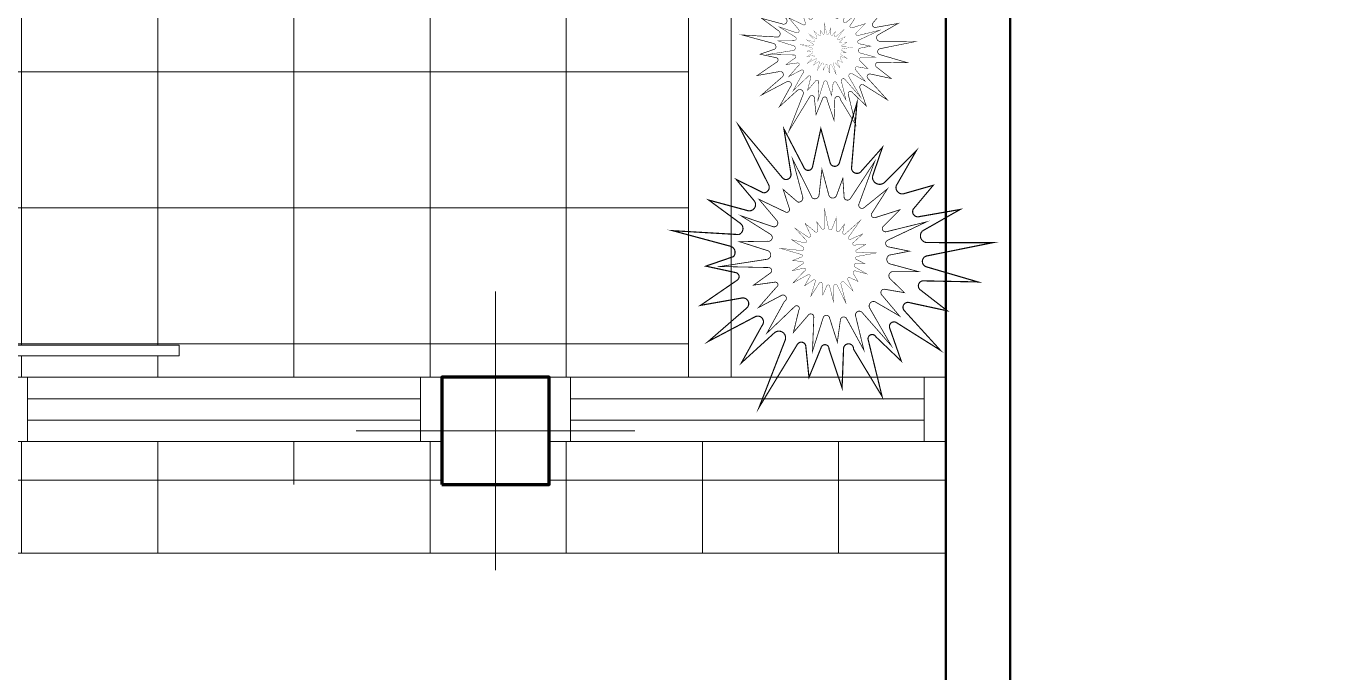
# Model space of a CAD drawing. Extents: x -454308 to 890911, y -14103 to 1343694.
# Drawn here: x 205300.8 to 205391.5, y 659123.7 to 659168.9 of the extents above; entities that cross this region are included whole.
import ezdxf

# ---------------------------------------------------------------- set-up
doc = ezdxf.new("R2010")
doc.units = 0
doc.header["$MEASUREMENT"] = 0
for name, color, linetype, lineweight in [('AR_Vegetacion', 105, 'Continuous', 5), ('columnas', 1, 'Continuous', 70), ('EJES', 8, 'Continuous', 5), ('Mobiliario', 7, 'Continuous', 9), ('paredes', 20, 'Continuous', 50), ('PUERTAS', 7, 'Continuous', 20), ('textura', 250, 'Continuous', 13), ('Vegetacion_', 105, 'Continuous', 5), ('VENTANAS', 7, 'Continuous', 20)]:
    doc.layers.add(name, color=color, linetype=linetype, lineweight=lineweight)

# ---------------------------------------------------------------- blocks, each defined once
blk = doc.blocks.new('Plt-Pta-Cor-080x15')
at = {"layer": 'PUERTAS'}
for p, q in [((0.025, 0), (0, 0)), ((0.025, 0), (0.025, -0.15)), ((0.775, 0), (0.775, -0.15)), ((0.8, 0), (0.775, 0)), ((0.025, -0.15), (0, -0.15)), ((0.8, -0.15), (0.775, -0.15))]:
    blk.add_line(p, q, dxfattribs=at)
blk.add_lwpolyline([(0.4, 0.05), (0.4, 0.075), (-0.4, 0.075), (-0.4, 0.05)], close=True, dxfattribs=at)
blk = doc.blocks.new('AGAVE AMERICANO')
at = {"layer": 'Vegetacion_', "color": 5}
for points, const_width in [([(0.549, 1.817), (0.138, 1.259), (0.138, 1.259), (0.138, 1.259, -0.743391), (0.042, 1.293), (0.075, 1.685), (-0.157, 1.319, -0.736791), (-0.248, 1.344), (-0.31, 1.822), (-0.407, 1.329, -0.835633), (-0.515, 1.331), (-0.768, 2.033), (-0.681, 1.3, -0.586339), (-0.767, 1.237), (-0.997, 1.477), (-0.893, 1.19, -0.770051), (-1.002, 1.114), (-1.362, 1.368), (-1.122, 1.006, -0.592372), (-1.181, 0.895), (-1.854, 1.187), (-1.313, 0.806, -0.557989), (-1.32, 0.686), (-1.644, 0.692), (-1.357, 0.511, -0.653393), (-1.369, 0.427), (-1.848, 0.304), (-1.389, 0.223, -0.773349), (-1.379, 0.1), (-1.905, -0.101), (-1.324, -0.022, -0.838083), (-1.286, -0.141), (-1.642, -0.45), (-1.185, -0.263, -0.795591), (-1.101, -0.381), (-1.627, -0.98), (-0.989, -0.47, -0.76119), (-0.91, -0.527), (-0.994, -0.858), (-0.751, -0.59, -0.852175), (-0.678, -0.638), (-0.69, -1.094), (-0.525, -0.69, -1.02007), (-0.423, -0.734), (-0.306, -1.334), (-0.235, -0.69, -0.883943), (-0.144, -0.689), (0.028, -1.039), (0.033, -0.651, -0.650401), (0.119, -0.614), (0.476, -1.075), (0.251, -0.525, -0.785939), (0.337, -0.463), (0.698, -0.691), (0.497, -0.37, -0.653937), (0.555, -0.285), (1.127, -0.507), (0.648, -0.154, -0.747964), (0.689, -0.041), (1.427, -0.154), (0.748, 0.096, -0.677363), (0.744, 0.235), (1.217, 0.315), (0.758, 0.397, -0.634471), (0.731, 0.497), (1.029, 0.669), (0.693, 0.693, -0.600399), (0.644, 0.806), (0.983, 1.092), (0.537, 0.885, -0.693073), (0.43, 0.991), (0.644, 1.256), (0.329, 1.086, -0.764911), (0.25, 1.17)], 0.0128), ([(0.819, 0.314), (0.364, 0.364), (0.364, 0.364), (0.364, 0.364, -0.743391), (0.352, 0.431), (0.587, 0.541), (0.302, 0.553, -0.736791), (0.286, 0.613), (0.539, 0.806), (0.225, 0.699, -0.835633), (0.19, 0.762), (0.508, 1.137), (0.118, 0.846, -0.586339), (0.054, 0.874), (0.115, 1.085), (-0.015, 0.931, -0.770051), (-0.094, 0.968), (-0.068, 1.258), (-0.196, 1.001, -0.592372), (-0.278, 0.998), (-0.334, 1.479), (-0.373, 1.044, -0.557989), (-0.444, 1.009), (-0.548, 1.196), (-0.556, 0.972, -0.653393), (-0.608, 0.951), (-0.837, 1.185), (-0.731, 0.895, -0.773349), (-0.798, 0.849), (-1.087, 1.083), (-0.85, 0.777, -0.838083), (-0.905, 0.716), (-1.2, 0.818), (-0.942, 0.618, -0.795591), (-0.982, 0.531), (-1.497, 0.634), (-0.995, 0.438, -0.76119), (-1.002, 0.374), (-1.219, 0.313), (-0.986, 0.263, -0.852175), (-0.989, 0.205), (-1.253, 0.061), (-0.968, 0.1, -1.02007), (-0.96, 0.027), (-1.264, -0.238), (-0.872, -0.066, -0.883943), (-0.842, -0.117), (-0.985, -0.331), (-0.762, -0.206, -0.650401), (-0.712, -0.243), (-0.858, -0.599), (-0.618, -0.289, -0.785939), (-0.554, -0.317), (-0.565, -0.599), (-0.448, -0.378, -0.653937), (-0.38, -0.384), (-0.319, -0.784), (-0.275, -0.394, -0.747964), (-0.196, -0.38), (-0.018, -0.839), (-0.099, -0.368, -0.677363), (-0.021, -0.32), (0.182, -0.564), (0.076, -0.274, -0.634471), (0.124, -0.226), (0.321, -0.339), (0.225, -0.14, -0.600399), (0.273, -0.074), (0.548, -0.174), (0.283, 0.013, -0.693073), (0.308, 0.109), (0.53, 0.074), (0.329, 0.198, -0.764911), (0.351, 0.271)], 0.00847), ([(0.176, 0.182), (-0.017, 0.258), (-0.017, 0.258), (-0.017, 0.258, -0.743391), (-0.015, 0.288), (0.101, 0.309), (-0.023, 0.348, -0.736791), (-0.022, 0.376), (0.111, 0.431), (-0.039, 0.421, -0.835633), (-0.047, 0.453), (0.137, 0.58), (-0.069, 0.498, -0.586339), (-0.094, 0.518), (-0.042, 0.604), (-0.117, 0.551, -0.770051), (-0.148, 0.577), (-0.102, 0.701), (-0.188, 0.603, -0.592372), (-0.225, 0.612), (-0.193, 0.829), (-0.261, 0.643, -0.557989), (-0.296, 0.636), (-0.32, 0.73), (-0.35, 0.633, -0.653393), (-0.375, 0.63), (-0.448, 0.759), (-0.436, 0.62, -0.773349), (-0.471, 0.608), (-0.57, 0.744), (-0.502, 0.582, -0.838083), (-0.533, 0.562), (-0.651, 0.641), (-0.561, 0.523, -0.795591), (-0.589, 0.49), (-0.803, 0.595), (-0.606, 0.45, -0.76119), (-0.616, 0.423), (-0.719, 0.421), (-0.622, 0.372, -0.852175), (-0.63, 0.347), (-0.763, 0.315), (-0.634, 0.299, -1.02007), (-0.638, 0.266), (-0.803, 0.185), (-0.611, 0.215, -0.883943), (-0.603, 0.188), (-0.692, 0.111), (-0.579, 0.14, -0.650401), (-0.561, 0.118), (-0.667, -0.021), (-0.525, 0.087, -0.785939), (-0.501, 0.067), (-0.539, -0.056), (-0.461, 0.027, -0.653937), (-0.432, 0.017), (-0.452, -0.166), (-0.387, 0, -0.747964), (-0.351, -0.003), (-0.327, -0.225), (-0.307, -0.009, -0.677363), (-0.267, 0.003), (-0.207, -0.128), (-0.219, 0.011, -0.634471), (-0.192, 0.027), (-0.119, -0.046), (-0.138, 0.053, -0.600399), (-0.109, 0.076), (0, 0), (-0.094, 0.113, -0.693073), (-0.072, 0.152), (0.021, 0.111), (-0.052, 0.189, -0.764911), (-0.034, 0.218)], 0.00385)]:
    blk.add_lwpolyline(points, format="xyb", close=True, dxfattribs=dict(at, const_width=const_width))

msp = doc.modelspace()

# ---------------------------------------------------------------- hatches: boundary and pattern name
at = {"layer": 'textura', "linetype": 'Continuous'}
h = msp.add_hatch(dxfattribs=at)
h.set_pattern_fill('NET', color=256, scale=3, angle=180, style=0)
h.set_pattern_definition([(180, (204938.529, 658641.817), (-1e-15, -9.525), []), (270, (204938.529, 658641.817), (9.525, -2e-15), [])])
h.paths.add_polyline_path([(205365.133, 659139.817), (205337.383, 659139.817), (205337.383, 659136.817), (205333.633, 659136.817), (205333.633, 659132.012), (205365.133, 659132.012)])
h.paths.add_polyline_path([(205333.633, 659136.817), (205329.883, 659136.817), (205329.883, 659132.012), (205333.633, 659132.012)])
h.paths.add_polyline_path([(205329.883, 659136.817), (205313.784, 659136.817), (205313.784, 659132.012), (205329.883, 659132.012)])
h.paths.add_polyline_path([(205365.133, 659174.317), (205331.383, 659174.317), (205331.383, 659171.317), (205365.133, 659171.317)], flags=17)
h.paths.add_polyline_path([(205263.508, 659146.567), (205263.508, 659145.817), (205239.508, 659145.817), (205239.508, 659146.567)], flags=16)
h.paths.add_polyline_path([(205311.508, 659146.567), (205311.508, 659145.817), (205287.508, 659145.817), (205287.508, 659146.567)], flags=16)
h.paths.add_polyline_path([(205298.758, 659139.817), (205276.258, 659139.817), (205276.258, 659144.317), (205298.758, 659144.317)])
h.paths.add_polyline_path([(205329.883, 659136.817), (205221.133, 659136.817), (205221.133, 659139.817), (205329.883, 659139.817)])
h.paths.add_polyline_path([(205319.902, 659132.012), (205218.133, 659132.012), (205218.133, 659136.817), (205319.902, 659136.817)])
h.paths.add_polyline_path([(205274.758, 659139.817), (205252.258, 659139.817), (205252.258, 659144.317), (205274.758, 659144.317)])
h.paths.add_polyline_path([(205347.133, 659195.317), (205365.133, 659213.317), (205365.133, 659214.067), (205369.633, 659214.067), (205369.633, 659207.317), (205371.133, 659207.317), (205371.133, 659225.317), (205371.883, 659225.317), (205371.883, 659207.317), (205449.133, 659207.317), (205449.133, 659237.317), (205369.633, 659237.317), (205369.633, 659236.567), (205365.133, 659236.567), (205365.133, 659237.317), (205246.461, 659237.317), (205246.461, 659228.917), (205226.533, 659208.989), (205218.133, 659208.989), (205218.133, 659171.317), (205331.383, 659171.317), (205331.383, 659174.317), (205347.133, 659174.317)])
h.paths.add_polyline_path([(205347.133, 659144.317), (205347.133, 659171.317), (205218.133, 659171.317), (205218.133, 659144.317)])

# ---------------------------------------------------------------- linework, layer by layer
at = {"layer": 'columnas'}
msp.add_lwpolyline([(205329.883, 659136.817), (205337.383, 659136.817), (205337.383, 659144.317), (205329.883, 659144.317), (205329.883, 659136.817)], dxfattribs=at)
at = {"layer": 'EJES'}
for points in [[(205333.633, 659130.817), (205333.633, 659150.317)], [(205323.883, 659140.567), (205343.383, 659140.567)]]:
    msp.add_lwpolyline(points, dxfattribs=at)
at = {"layer": 'Mobiliario', "linetype": 'Continuous'}
for points in [[(205347.133, 659195.317), (205347.133, 659144.317)], [(205350.133, 659194.075), (205350.133, 659144.317)]]:
    msp.add_lwpolyline(points, dxfattribs=at)
at = {"layer": 'paredes'}
for p, q in [((205365.133, 659049.754), (205365.133, 659213.317)), ((205369.633, 659051.618), (205369.633, 659213.317))]:
    msp.add_line(p, q, dxfattribs=at)
at = {"layer": 'textura'}
msp.add_line((205365.133, 659132.012), (205218.433, 659132.012), dxfattribs=at)
at = {"layer": 'VENTANAS'}
for points in [[(205329.883, 659139.817), (205299.508, 659139.817), (205299.508, 659144.317), (205329.883, 659144.317)], [(205300.903, 659139.817), (205300.903, 659144.317)], [(205328.383, 659139.817), (205328.383, 659144.317)], [(205365.133, 659144.317), (205337.383, 659144.317)], [(205338.883, 659139.817), (205338.883, 659144.317)], [(205363.633, 659139.817), (205363.633, 659144.317)], [(205300.903, 659142.817), (205328.383, 659142.817)], [(205338.883, 659142.817), (205363.633, 659142.817)], [(205300.903, 659141.317), (205328.383, 659141.317)], [(205338.883, 659141.317), (205363.633, 659141.317)], [(205365.133, 659139.817), (205337.383, 659139.817)]]:
    msp.add_lwpolyline(points, dxfattribs=at)

# ---------------------------------------------------------------- block references
at = {"color": 0, "xscale": -29.99999999534339, "yscale": 29.99999999534339, "zscale": 29.99999999534339}
msp.add_blockref('Plt-Pta-Cor-080x15', (205299.508, 659144.317), dxfattribs=at)
at = {"layer": 'AR_Vegetacion'}
for p, xscale, yscale, zscale, rotation in [((205358.258, 659166.632), 3.43126012628254, 3.431260126282496, 3.431260126282478, 20.07342984378537), ((205359.607, 659151.553), 6.317665219281416, 6.31766521928148, 6.31766521928137, 20.07342983389111)]:
    msp.add_blockref('AGAVE AMERICANO', p, dxfattribs=dict(at, xscale=xscale, yscale=yscale, zscale=zscale, rotation=rotation))

doc.saveas('drawing.dxf')
